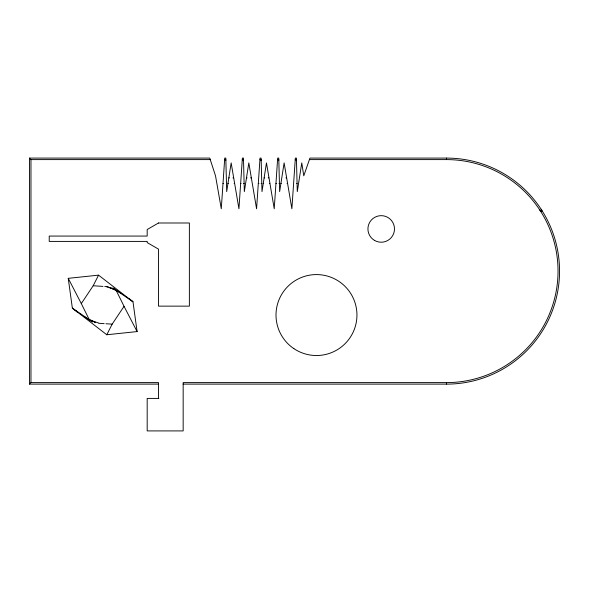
<?xml version="1.0" encoding="UTF-8"?>
<svg xmlns="http://www.w3.org/2000/svg" width="589" height="589" viewBox="0 0 589 589"><rect width="100%" height="100%" fill="white"/><g stroke="black" fill="none" stroke-linecap="round" stroke-linejoin="round"><path stroke-width="0.88" d="M89.609 320.372L81.304 303.578L93.18 285.761L98.554 275.151L132.989 301.774L137.104 331.578L106.793 334.758L72.359 308.135L68.243 278.332L98.554 275.151M106.793 334.758L112.16 324.149L124.043 306.332L116.136 290.34M158.5 384.116L29.45 384.116L30.967 382.6L30.967 159.604L29.45 158.088L209.758 158.088L215.522 175.839L221.28 208.786L224.733 158.088L225.815 158.088L226.691 191.609L231.16 162.895L238.928 208.786L242.381 158.088L243.463 158.088L244.339 191.609L248.808 162.895L256.576 208.786L260.036 158.088L261.111 158.088L261.995 191.609L266.464 162.895L274.231 208.786L277.684 158.088L278.766 158.088L279.642 191.609L284.112 162.895L291.879 208.786L295.339 158.088L296.414 158.088L297.29 191.609L301.767 162.895L303.777 175.839L309.939 158.088L446.536 158.088A113.014 113.014 0 0 1 559.55 271.109A113.014 113.014 0 0 1 446.536 384.124L183.164 384.116M30.967 159.604L210.251 159.604M224.63 159.604L225.852 159.604M242.278 159.604L243.5 159.604M259.933 159.604L261.155 159.604M277.581 159.604L278.803 159.604M295.236 159.604L296.458 159.604M309.416 159.604L446.536 159.604A111.498 111.498 0 0 1 558.033 271.109A111.498 111.498 0 0 1 446.536 382.607L446.536 384.116M225.307 160.444L225.874 160.444M242.955 160.444L243.522 160.444M260.603 160.444L261.177 160.444M278.339 160.444L278.825 160.444M295.987 160.444L296.481 160.444M228.827 177.863L229.416 177.863M232.942 177.863L233.531 177.863M246.482 177.863L247.093 177.863M250.561 177.863L251.179 177.863M264.13 177.863L264.719 177.863M268.245 177.863L268.827 177.863M285.893 177.863L286.482 177.863M223.003 183.481L223.437 183.481M227.958 183.481L228.363 183.481M234.098 183.481L234.51 183.481M240.651 183.481L241.085 183.481M243.478 183.481L244.126 183.481M258.306 183.481L258.954 183.481M261.126 183.481L261.781 183.481M263.254 183.481L263.666 183.481M269.401 183.481L269.814 183.481M275.954 183.481L276.609 183.481M278.995 183.481L279.429 183.481M280.909 183.481L281.314 183.481M287.049 183.481L287.461 183.481M296.642 183.481L297.077 183.481M30.967 382.6L158.5 382.6L158.5 398.414M446.536 382.6L183.164 382.6L183.164 430.912L147.184 430.912L147.184 398.414L158.875 398.414M93.18 285.761L102.979 286.394M104.754 286.504L108.317 286.733M98.812 323.287L104.15 323.633M105.932 323.744L112.16 324.149M106.845 286.953L113 288.875L109.819 287.454L116.791 290.959M98.503 322.956L92.348 321.034L95.528 322.455L88.556 318.951M120.583 293.035L112.793 287.962L132.989 301.774L128.733 298.395M84.757 316.875L92.554 321.947L72.359 308.135L78.035 312.641M541.129 209.257C543.257 211.09 540.658 212.769 539.863 210.089M124.043 306.332L137.104 331.578M68.243 278.332L81.304 303.578M446.536 158.088L446.536 159.604M29.45 158.088L29.45 384.116M158.5 222.995L147.184 229.533L147.184 236.064L49.226 236.064L49.226 241.409L147.184 241.409L147.184 242.594L158.5 249.125L158.5 306.14L189.378 306.14L189.378 222.995L158.5 222.995M293.867 348.622A40.479 40.479 0 0 0 356.853 317.846A40.479 40.479 0 0 0 298.704 278.685A40.479 40.479 0 0 0 293.867 348.622M374.413 240.349A13.282 13.282 0 0 0 394.49 229.114A13.282 13.282 0 0 0 374.722 217.348A13.282 13.282 0 0 0 374.413 240.349"/></g></svg>
